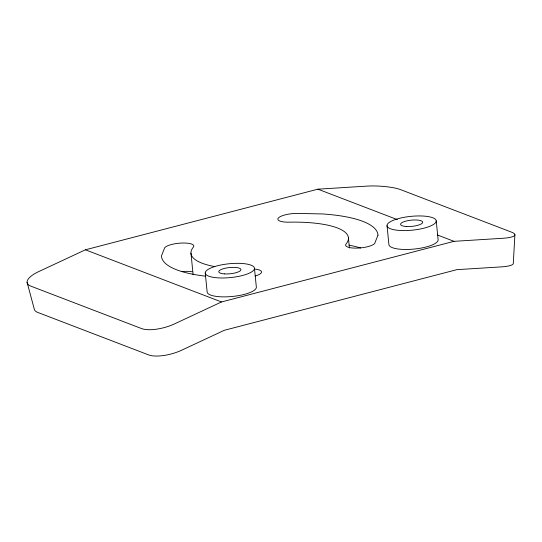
<?xml version="1.0" encoding="UTF-8"?>
<svg xmlns="http://www.w3.org/2000/svg" width="542" height="542" viewBox="0 0 542 542"><rect width="100%" height="100%" fill="white"/><g stroke="black" fill="none" stroke-linecap="round" stroke-linejoin="round"><path stroke-width="0.81" d="M514.9 234.713L513.308 263.324A24.722 4.824 3.2 0 1 501.228 266.888L456.831 269.665L224.334 330.288L181.651 350.213A24.722 8.841 -15 0 1 148.643 354.915L37.75 312.422A24.722 8.841 -15 0 1 34.18 308.73L27.1 282.382M85.406 249.808L38.468 271.718A24.722 8.841 -15 0 0 30.67 286.074L141.564 328.567A24.722 8.841 -15 0 0 174.571 323.872L221.509 301.955L454.006 241.332L502.82 238.277A24.722 4.824 3.2 0 0 511.445 232.118L400.545 189.625A24.722 4.824 3.2 0 0 366.717 186.13L317.903 189.178L85.406 249.808L221.509 301.955M317.903 189.178L397.361 219.625M437.482 235.004L454.006 241.332M436.235 220.906A24.722 6.938 -5.7 0 1 399.63 230.452A24.722 6.938 -5.7 0 1 399.034 218.433A24.722 6.938 -5.7 0 1 436.235 220.906L438.126 239.794A24.722 6.938 -5.7 0 1 413.864 249.09A24.722 6.938 -5.7 0 1 388.912 244.51L387.029 225.621M348.445 238.019L349.441 248.019M254.469 268.304A24.722 6.938 -5.7 0 1 217.857 277.85A24.722 6.938 -5.7 0 1 217.261 265.831A24.722 6.938 -5.7 0 1 254.469 268.304L256.352 287.192A24.722 6.938 -5.7 0 1 232.091 296.488A24.722 6.938 -5.7 0 1 207.139 291.908L205.255 273.019M190.967 253.114L193.128 274.78M181.672 271.569A14.83 4.16 -5.7 0 1 192.173 271.793M348.919 245.147A108.773 30.528 -5.7 0 1 360.613 247.972M214.808 266.603A79.105 22.202 -5.7 0 1 193.365 247.111A14.83 4.16 -5.7 0 0 180.771 243.094A14.83 4.16 -5.7 0 0 164.287 248.819L161.441 255.946A108.773 30.528 -5.7 0 0 205.425 276.156M254.801 269.103A14.83 4.16 -5.7 0 1 255.147 276.027M377.97 235.194L375.125 242.321A14.83 4.16 -5.7 0 1 358.635 248.046A14.83 4.16 -5.7 0 1 346.047 244.022A79.105 22.202 -5.7 0 0 289.015 222.173A14.83 4.16 -5.7 0 1 278.92 217.498A14.83 4.16 -5.7 0 1 299.841 213.473L322.517 213.948A108.773 30.528 -5.7 0 1 377.97 235.194M224.463 273.893A11.125 3.123 -5.7 0 0 240.933 269.598A11.125 3.123 -5.7 0 0 224.192 268.486A11.125 3.123 -5.7 0 0 224.463 273.893M406.229 226.495A11.125 3.123 -5.7 0 0 422.706 222.2A11.125 3.123 -5.7 0 0 405.965 221.089A11.125 3.123 -5.7 0 0 406.229 226.495"/></g></svg>
